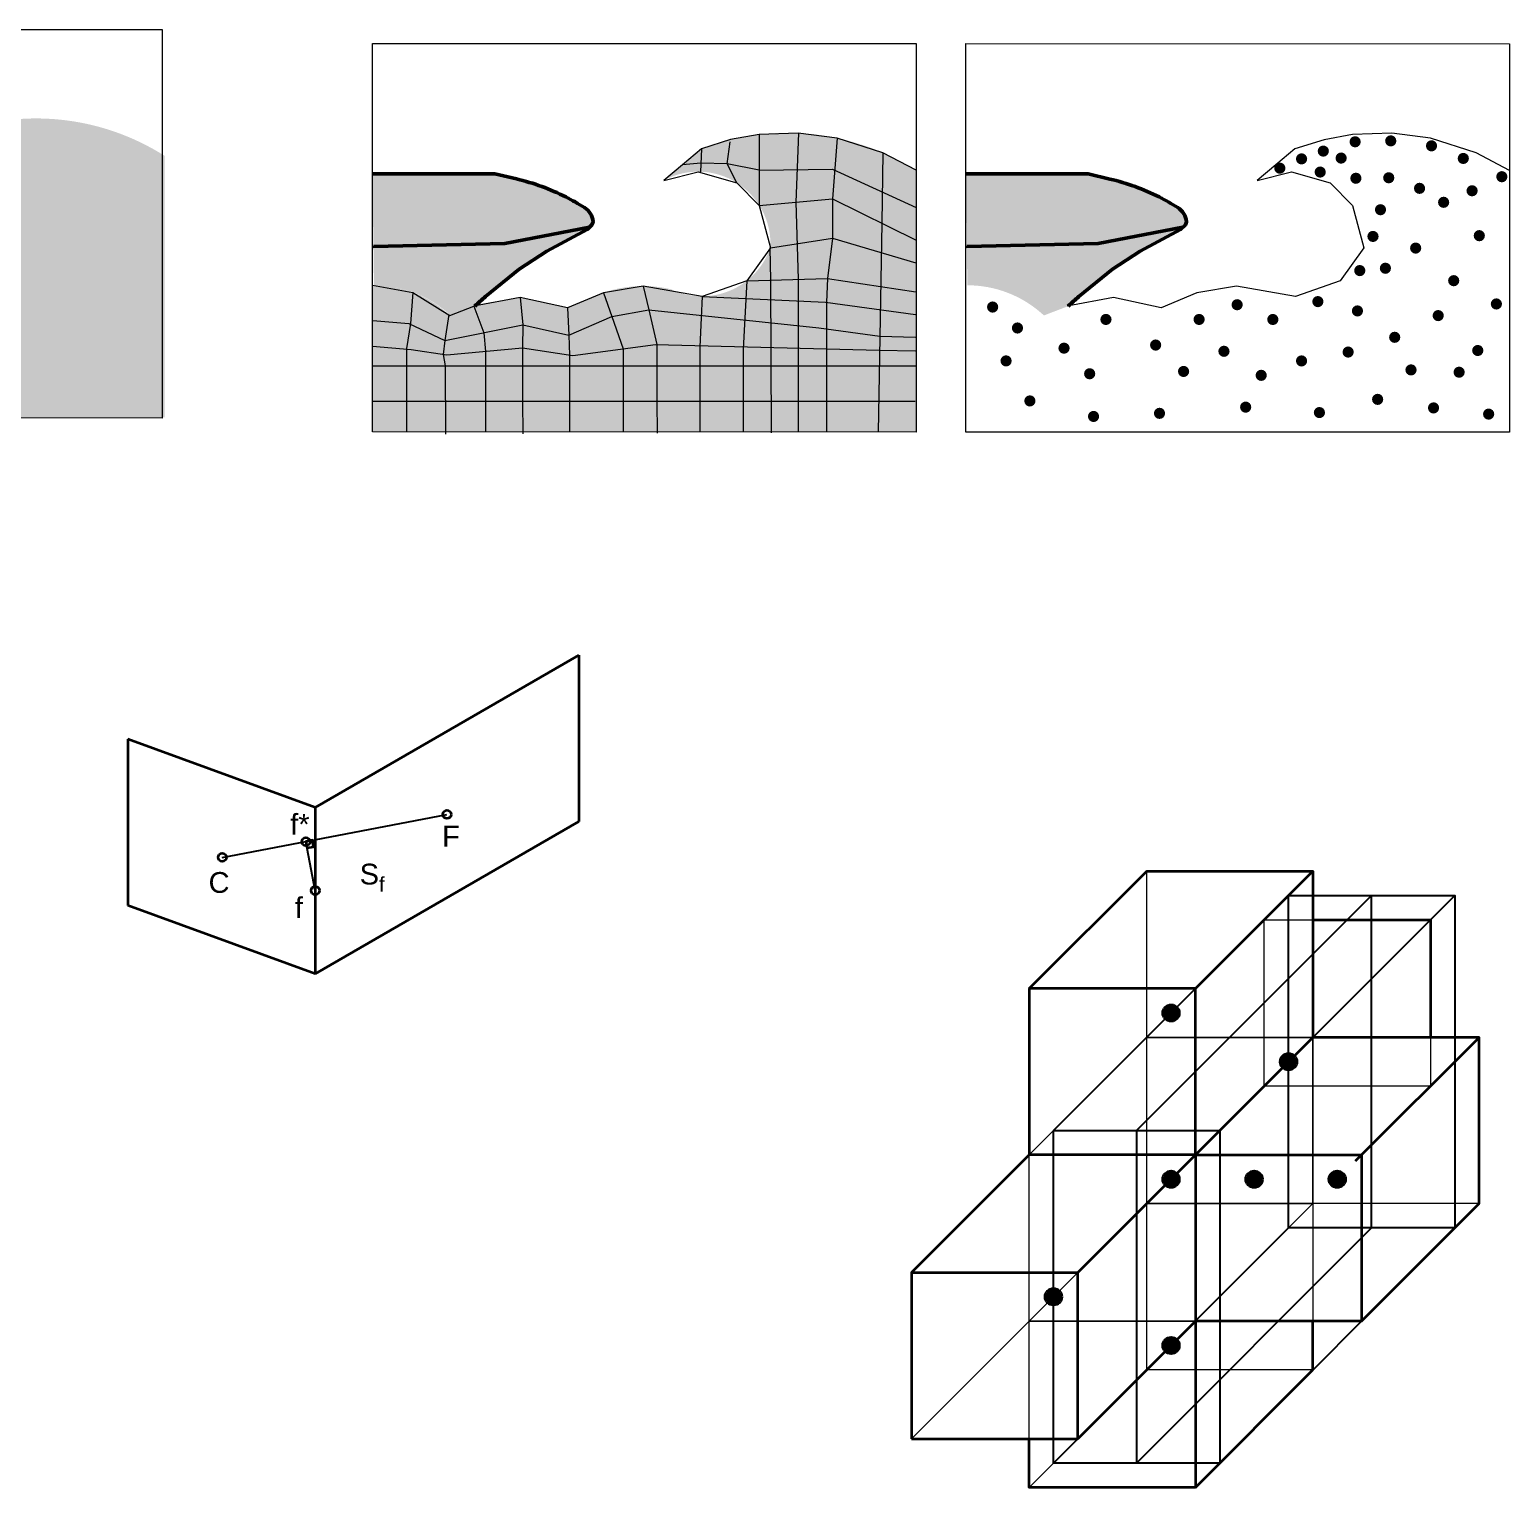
# Model space of a CAD drawing. Header units: millimetres. Extents: x -488.3 to -450.2, y 115.5 to 173.2.
# Drawn here: x -476.06 to -470.12, y 160.26 to 166.1 of the extents above; entities that cross this region are included whole.
import ezdxf

# ---------------------------------------------------------------- set-up
doc = ezdxf.new("R2010")
doc.units = ezdxf.units.MM
doc.linetypes.add('HIDDEN', pattern=[9.524999999999999, 6.35, -3.175])
doc.layers.get('0').update_dxf_attribs({"lineweight": 18})
for name, color, linetype, lineweight in [('CONTINUA FINA', 3, 'Continuous', 18), ('CONTINUA MEDIA', 2, 'Continuous', 25), ('CONTORNO', 4, 'Continuous', 35), ('HIDDED', 6, 'HIDDEN', 18), ('TEXTO', 7, 'Continuous', 15)]:
    doc.layers.add(name, color=color, linetype=linetype, lineweight=lineweight)
doc.styles.get("Standard").update_dxf_attribs({"font": 'arial.ttf'})

msp = doc.modelspace()

# ---------------------------------------------------------------- hatches: boundary and pattern name
at = {"true_color": 0x0000ff}
h = msp.add_hatch(color=5, dxfattribs=at)
h.dxf.hatch_style = 1
edge = h.paths.add_edge_path()
edge.add_line((-475.5148736361631, 164.5481384987381), (-475.5148736361631, 165.5969663026497))
edge.add_arc((-476.0311372687777, 164.7854491727824), 0.9618150500114173, 57.53666589878124, 110.9848109092121)
edge.add_line((-476.3755829026073, 165.6834722213531), (-476.5265814955756, 165.5566927857236))
edge.add_arc((-476.3884725391413, 165.301918485269), 0.2897999793296658, -2.9607769131728787, 118.4613925590049, ccw=False)
edge.add_arc((-476.373046688176, 165.3819897036573), 0.2900028335055259, 244.4997508238171, 340.86948430097294, ccw=False)
edge.add_arc((-476.6092662215535, 164.6416263193419), 0.4913981522174437, 76.90084715506292, 113.4776411006039)
edge.add_line((-476.8050349055356, 165.0923443757526), (-476.9120677102079, 165.0458548441806))
edge.add_line((-476.9120677102079, 165.0458548441806), (-477.1028654707616, 165.0876953535881))
edge.add_line((-477.1028654707616, 165.0876953535881), (-477.2688477010571, 165.0603913671267))
edge.add_line((-477.2688477010571, 165.0603913671267), (-477.3849567434644, 165.0157971950449))
edge.add_line((-477.3849567434643, 165.0157971950449), (-477.3934414295965, 165.0233299160907))
edge.add_arc((-477.6925727943278, 164.6861106940339), 0.4507730882501191, 48.42527082663566, 91.39214262918635)
edge.add_line((-477.7035243634111, 165.1367507280135), (-477.7062830218185, 164.5483021610714))
edge.add_line((-477.7062830218185, 164.5483021610714), (-475.5148736361631, 164.5481384987382))
h = msp.add_hatch(color=150)
h.dxf.hatch_style = 1
edge = h.paths.add_edge_path()
edge.add_line((-472.5017177362174, 164.490343176269), (-472.5017177362174, 165.5391709801805))
edge.add_arc((-473.017981368832, 164.7276538503132), 0.9618150500114174, 57.53666589878124, 110.9848109092121)
edge.add_line((-473.3624270026615, 165.6256768988839), (-473.5134255956298, 165.4988974632545))
edge.add_arc((-473.3753166391955, 165.2441231627999), 0.2897999793296681, -2.9607769131728787, 118.4613925590057, ccw=False)
edge.add_arc((-473.3598907882302, 165.3241943811881), 0.2900028335055218, 244.4997508238163, 340.86948430097254, ccw=False)
edge.add_arc((-473.5961103216078, 164.5838309968728), 0.4913981522174449, 76.90084715506241, 113.4776411006034)
edge.add_line((-473.7918790055898, 165.0345490532835), (-473.8989118102621, 164.9880595217114))
edge.add_line((-473.8989118102621, 164.9880595217114), (-474.0897095708158, 165.029900031119))
edge.add_line((-474.0897095708158, 165.029900031119), (-474.2556918011114, 165.0025960446576))
edge.add_line((-474.2556918011113, 165.0025960446576), (-474.3718008435186, 164.9580018725757))
edge.add_line((-474.3718008435185, 164.9580018725757), (-474.3802855296507, 164.9655345936215))
edge.add_arc((-474.6788863200573, 164.6291930050331), 0.4497644897561175, 48.4016428526304, 90.17463845869324)
edge.add_line((-474.6802572073428, 165.0789554055443), (-474.6830158657501, 164.4905068386023))
edge.add_line((-474.6830158657502, 164.4905068386022), (-472.5017177362174, 164.490343176269))
at = {"true_color": 0x000000}
h = msp.add_hatch(color=18, dxfattribs=at)
h.dxf.hatch_style = 1
h.set_gradient(color2=(99, 100, 102), name='INVHEMISPHERICAL')
h.paths.add_polyline_path([(-473.8111529174968, 165.3111600293387), (-473.801258877778, 165.3203525315615), (-473.7966570007967, 165.333222035736, 0.2222136878987205), (-473.8316400232375, 165.3897089134446, 0.02818912165729172), (-473.9060903615934, 165.4325949876402, 0.05892586908149787), (-474.1040575092064, 165.5045298261379), (-474.191513374721, 165.5250825073667), (-474.6820078189235, 165.5250825073667), (-474.6777916026222, 165.2342835542774), (-474.1505227562447, 165.2455707956427)])
h.paths.add_polyline_path([(-474.093284511377, 165.1428511330412), (-473.9828427748512, 165.214570576013), (-473.8210469572155, 165.3019675271158), (-473.8111529174968, 165.3111600293387), (-474.1505227562447, 165.2455707956427), (-474.6777916026222, 165.2342835542774), (-474.6755312380272, 165.0783827155029, -0.1835286250944142), (-474.3769388895388, 164.9649619035801), (-474.3684542034066, 164.9574291825343), (-474.2716966680672, 164.9945909926025, -0.01627675426182498), (-474.2279855029792, 165.0327563690867)])
h = msp.add_hatch(color=18, dxfattribs=at)
h.dxf.hatch_style = 1
h.set_gradient(color2=(99, 100, 102), name='INVHEMISPHERICAL')
h.paths.add_polyline_path([(-471.4312341171677, 165.3109771438529), (-471.4213400774489, 165.3201696460757), (-471.4167382004676, 165.3330391502502, 0.2222136878987205), (-471.4517212229084, 165.3895260279588, 0.02818912165729172), (-471.5261715612643, 165.4324121021544, 0.05892586908149787), (-471.7241387088773, 165.5043469406521), (-471.8115945743919, 165.5248996218809), (-472.3020890185944, 165.5248996218809), (-472.2978728022931, 165.2341006687916), (-471.7706039559156, 165.2453879101569)])
h.paths.add_polyline_path([(-471.7133657110479, 165.1426682475554), (-471.6029239745221, 165.2143876905272), (-471.4411281568864, 165.30178464163), (-471.4312341171677, 165.3109771438529), (-471.7706039559156, 165.2453879101569), (-472.2978728022931, 165.2341006687916), (-472.2956124376981, 165.0781998300171, -0.1835286250944142), (-471.9970200892097, 164.9647790180943), (-471.9885354030775, 164.9572462970485), (-471.8917778677381, 164.9944081071167, -0.01627675426182498), (-471.84806670265, 165.0325734836009)])
at = {"layer": 'CONTINUA FINA', "true_color": 0x000000}
h = msp.add_hatch(dxfattribs=at)
h.set_pattern_fill('ANGLE', color=18)
h.set_pattern_definition([(0, (0.0949248053080396, 0.682998337902859), (0, 6.985), [5.08, -1.905]), (90, (0.0949248053080396, 0.682998337902859), (-6.985, 4.277078946022131e-16), [5.08, -1.905])])
h.paths.add_polyline_path([(-474.9177964914374, 162.8268992505718), (-474.9227924280262, 162.8530937486336), (-474.948986926088, 162.848097812045), (-474.9439909894992, 162.8219033139831)])
at = {"layer": 'CONTINUA FINA'}
h = msp.add_hatch(color=0, dxfattribs=at)
h.dxf.hatch_style = 1
h.paths.add_polyline_path([(-471.5123272123652, 162.1600636287475, 1), (-471.4456605456984, 162.1600636287475, 1)])
h = msp.add_hatch(color=0, dxfattribs=at)
h.dxf.hatch_style = 1
h.paths.add_polyline_path([(-471.0409226915742, 161.9648014828718, 1), (-470.9742560249074, 161.9648014828718, 1)])
h = msp.add_hatch(color=0, dxfattribs=at)
h.dxf.hatch_style = 1
h.paths.add_polyline_path([(-471.5123272123652, 161.4933969620808, 1), (-471.4456605456984, 161.4933969620808, 1)])
h = msp.add_hatch(color=0, dxfattribs=at)
h.dxf.hatch_style = 1
h.paths.add_polyline_path([(-471.1789938790318, 161.4933969620808, 1), (-471.1123272123652, 161.4933969620808, 1)])
h = msp.add_hatch(color=0, dxfattribs=at)
h.dxf.hatch_style = 1
h.paths.add_polyline_path([(-470.8456605456985, 161.4933969620808, 1), (-470.7789938790318, 161.4933969620808, 1)])
h = msp.add_hatch(color=0, dxfattribs=at)
h.dxf.hatch_style = 1
h.paths.add_polyline_path([(-471.9837317331562, 161.0219924412898, 1), (-471.9170650664896, 161.0219924412898, 1)])
h = msp.add_hatch(color=0, dxfattribs=at)
h.dxf.hatch_style = 1
h.paths.add_polyline_path([(-471.5123272123652, 160.8267302954142, 1), (-471.4456605456984, 160.8267302954142, 1)])
at = {"layer": 'CONTORNO'}
h = msp.add_hatch(color=150, dxfattribs=at)
h.dxf.hatch_style = 1
h.paths.add_polyline_path([(-470.7630649474505, 165.6535790483533, 1), (-470.7180649474506, 165.6535790483533, 1)])
h = msp.add_hatch(color=150, dxfattribs=at)
h.dxf.hatch_style = 1
h.paths.add_polyline_path([(-470.6201451702263, 165.6573203621539, 1), (-470.5751451702264, 165.6573203621539, 1)])
h = msp.add_hatch(color=150, dxfattribs=at)
h.dxf.hatch_style = 1
h.paths.add_polyline_path([(-470.4566925556148, 165.6373603232385, 1), (-470.4116925556149, 165.6373603232385, 1)])
h = msp.add_hatch(color=150, dxfattribs=at)
h.dxf.hatch_style = 1
h.paths.add_polyline_path([(-470.977876795852, 165.5851343941411, 1), (-470.9328767958521, 165.5851343941411, 1)])
h = msp.add_hatch(color=150, dxfattribs=at)
h.dxf.hatch_style = 1
h.paths.add_polyline_path([(-470.8907067478069, 165.6162455820458, 1), (-470.845706747807, 165.6162455820458, 1)])
h = msp.add_hatch(color=150, dxfattribs=at)
h.dxf.hatch_style = 1
h.paths.add_polyline_path([(-470.8191028243376, 165.5882454823153, 1), (-470.7741028243377, 165.5882454823153, 1)])
h = msp.add_hatch(color=150, dxfattribs=at)
h.dxf.hatch_style = 1
h.paths.add_polyline_path([(-470.3292553325487, 165.5868670022598, 1), (-470.2842553325489, 165.5868670022598, 1)])
h = msp.add_hatch(color=150, dxfattribs=at)
h.dxf.hatch_style = 1
h.paths.add_polyline_path([(-471.0650468438972, 165.5478009278336, 1), (-471.0200468438973, 165.5478009278336, 1)])
h = msp.add_hatch(color=150, dxfattribs=at)
h.dxf.hatch_style = 1
h.paths.add_polyline_path([(-470.9031596006714, 165.5322453168722, 1), (-470.8581596006715, 165.5322453168722, 1)])
h = msp.add_hatch(color=150, dxfattribs=at)
h.dxf.hatch_style = 1
h.paths.add_polyline_path([(-470.7599516757392, 165.5073563393339, 1), (-470.7149516757393, 165.5073563393339, 1)])
h = msp.add_hatch(color=150, dxfattribs=at)
h.dxf.hatch_style = 1
h.paths.add_polyline_path([(-470.6282786186514, 165.5093479950225, 1), (-470.5832786186515, 165.5093479950225, 1)])
h = msp.add_hatch(color=150, dxfattribs=at)
h.dxf.hatch_style = 1
h.paths.add_polyline_path([(-470.1746671231458, 165.5135785837185, 1), (-470.1296671231459, 165.5135785837185, 1)])
h = msp.add_hatch(color=150, dxfattribs=at)
h.dxf.hatch_style = 1
h.paths.add_polyline_path([(-470.5046679970328, 165.4669117848523, 1), (-470.4596679970329, 165.4669117848523, 1)])
h = msp.add_hatch(color=150, dxfattribs=at)
h.dxf.hatch_style = 1
h.paths.add_polyline_path([(-470.2939450571074, 165.4572168296093, 1), (-470.2489450571075, 165.4572168296093, 1)])
h = msp.add_hatch(color=150, dxfattribs=at)
h.dxf.hatch_style = 1
h.paths.add_polyline_path([(-470.4081583678345, 165.4109115853911, 1), (-470.3631583678346, 165.4109115853911, 1)])
h = msp.add_hatch(color=150, dxfattribs=at)
h.dxf.hatch_style = 1
h.paths.add_polyline_path([(-470.661319513477, 165.3812105698161, 1), (-470.6163195134772, 165.3812105698161, 1)])
h = msp.add_hatch(color=150, dxfattribs=at)
h.dxf.hatch_style = 1
h.paths.add_polyline_path([(-470.6914609459876, 165.2740222769667, 1), (-470.6464609459877, 165.2740222769667, 1)])
h = msp.add_hatch(color=150, dxfattribs=at)
h.dxf.hatch_style = 1
h.paths.add_polyline_path([(-470.2649504429023, 165.277133399159, 1), (-470.2199504429024, 165.277133399159, 1)])
h = msp.add_hatch(color=150, dxfattribs=at)
h.dxf.hatch_style = 1
h.paths.add_polyline_path([(-470.5202341216086, 165.2273554440824, 1), (-470.4752341216088, 165.2273554440824, 1)])
h = msp.add_hatch(color=150, dxfattribs=at)
h.dxf.hatch_style = 1
h.paths.add_polyline_path([(-470.7443856291569, 165.1371329345242, 1), (-470.6993856291571, 165.1371329345242, 1)])
h = msp.add_hatch(color=150, dxfattribs=at)
h.dxf.hatch_style = 1
h.paths.add_polyline_path([(-470.6416495345296, 165.1464663011011, 1), (-470.5966495345297, 165.1464663011011, 1)])
h = msp.add_hatch(color=150, dxfattribs=at)
h.dxf.hatch_style = 1
h.paths.add_polyline_path([(-470.3676865375296, 165.0966883800426, 1), (-470.3226865375298, 165.0966883800426, 1)])
h = msp.add_hatch(color=150, dxfattribs=at)
h.dxf.hatch_style = 1
h.paths.add_polyline_path([(-472.2169366307903, 164.9909102595229, 1), (-472.1719366307905, 164.9909102595229, 1)])
h = msp.add_hatch(color=150, dxfattribs=at)
h.dxf.hatch_style = 1
h.paths.add_polyline_path([(-471.2362736682761, 165.0002436260998, 1), (-471.1912736682762, 165.0002436260998, 1)])
h = msp.add_hatch(color=150, dxfattribs=at)
h.dxf.hatch_style = 1
h.paths.add_polyline_path([(-470.9124992598182, 165.012688114869, 1), (-470.8674992598183, 165.012688114869, 1)])
h = msp.add_hatch(color=150, dxfattribs=at)
h.dxf.hatch_style = 1
h.paths.add_polyline_path([(-470.7537252883037, 164.9753546485615, 1), (-470.7087252883039, 164.9753546485615, 1)])
h = msp.add_hatch(color=150, dxfattribs=at)
h.dxf.hatch_style = 1
h.paths.add_polyline_path([(-470.1964596351571, 165.0033547482921, 1), (-470.1514596351572, 165.0033547482921, 1)])
h = msp.add_hatch(color=150, dxfattribs=at)
h.dxf.hatch_style = 1
h.paths.add_polyline_path([(-471.7624071502647, 164.9411323384645, 1), (-471.7174071502648, 164.9411323384645, 1)])
h = msp.add_hatch(color=150, dxfattribs=at)
h.dxf.hatch_style = 1
h.paths.add_polyline_path([(-471.3888212523551, 164.9411323384645, 1), (-471.3438212523552, 164.9411323384645, 1)])
h = msp.add_hatch(color=150, dxfattribs=at)
h.dxf.hatch_style = 1
h.paths.add_polyline_path([(-471.0930658213375, 164.9411323384645, 1), (-471.0480658213376, 164.9411323384645, 1)])
h = msp.add_hatch(color=150, dxfattribs=at)
h.dxf.hatch_style = 1
h.paths.add_polyline_path([(-470.4299508018522, 164.9566879154078, 1), (-470.3849508018523, 164.9566879154078, 1)])
h = msp.add_hatch(color=150, dxfattribs=at)
h.dxf.hatch_style = 1
h.paths.add_polyline_path([(-472.1173137298807, 164.9069099943493, 1), (-472.0723137298808, 164.9069099943493, 1)])
h = msp.add_hatch(color=150, dxfattribs=at)
h.dxf.hatch_style = 1
h.paths.add_polyline_path([(-470.6042908979424, 164.8695765280419, 1), (-470.5592908979426, 164.8695765280419, 1)])
h = msp.add_hatch(color=150, dxfattribs=at)
h.dxf.hatch_style = 1
h.paths.add_polyline_path([(-471.9305207809259, 164.826020851368, 1), (-471.885520780926, 164.826020851368, 1)])
h = msp.add_hatch(color=150, dxfattribs=at)
h.dxf.hatch_style = 1
h.paths.add_polyline_path([(-471.5631613484454, 164.8384653401371, 1), (-471.5181613484455, 164.8384653401371, 1)])
h = msp.add_hatch(color=150, dxfattribs=at)
h.dxf.hatch_style = 1
h.paths.add_polyline_path([(-471.2891983514454, 164.8135763625988, 1), (-471.2441983514456, 164.8135763625988, 1)])
h = msp.add_hatch(color=150, dxfattribs=at)
h.dxf.hatch_style = 1
h.paths.add_polyline_path([(-470.7910838468972, 164.8104652404065, 1), (-470.7460838468974, 164.8104652404065, 1)])
h = msp.add_hatch(color=150, dxfattribs=at)
h.dxf.hatch_style = 1
h.paths.add_polyline_path([(-470.2711768303377, 164.8166874847911, 1), (-470.2261768303379, 164.8166874847911, 1)])
h = msp.add_hatch(color=150, dxfattribs=at)
h.dxf.hatch_style = 1
h.paths.add_polyline_path([(-472.1629968187686, 164.7749571457034, 1), (-472.1179968187687, 164.7749571457034, 1)])
h = msp.add_hatch(color=150, dxfattribs=at)
h.dxf.hatch_style = 1
h.paths.add_polyline_path([(-472.1629968187686, 164.7749571457034, 1), (-472.1179968187687, 164.7749571457034, 1)])
h = msp.add_hatch(color=150, dxfattribs=at)
h.dxf.hatch_style = 1
h.paths.add_polyline_path([(-470.9779447744584, 164.7748577251108, 1), (-470.9329447744586, 164.7748577251108, 1)])
h = msp.add_hatch(color=150, dxfattribs=at)
h.dxf.hatch_style = 1
h.paths.add_polyline_path([(-470.9779447744584, 164.7748577251108, 1), (-470.9329447744586, 164.7748577251108, 1)])
h = msp.add_hatch(color=150, dxfattribs=at)
h.dxf.hatch_style = 1
h.paths.add_polyline_path([(-470.9779447744584, 164.7748577251108, 1), (-470.9329447744586, 164.7748577251108, 1)])
h = msp.add_hatch(color=150, dxfattribs=at)
h.dxf.hatch_style = 1
h.paths.add_polyline_path([(-470.5389133619086, 164.738909464002, 1), (-470.4939133619087, 164.738909464002, 1)])
h = msp.add_hatch(color=150, dxfattribs=at)
h.dxf.hatch_style = 1
h.paths.add_polyline_path([(-471.8277846862985, 164.7233538530406, 1), (-471.7827846862987, 164.7233538530406, 1)])
h = msp.add_hatch(color=150, dxfattribs=at)
h.dxf.hatch_style = 1
h.paths.add_polyline_path([(-471.4510855946712, 164.7326872196174, 1), (-471.4060855946714, 164.7326872196174, 1)])
h = msp.add_hatch(color=150, dxfattribs=at)
h.dxf.hatch_style = 1
h.paths.add_polyline_path([(-471.1397640390778, 164.717131608656, 1), (-471.0947640390779, 164.717131608656, 1)])
h = msp.add_hatch(color=150, dxfattribs=at)
h.dxf.hatch_style = 1
h.paths.add_polyline_path([(-470.3458940255184, 164.7295760974252, 1), (-470.3008940255185, 164.7295760974252, 1)])
h = msp.add_hatch(color=150, dxfattribs=at)
h.dxf.hatch_style = 1
h.paths.add_polyline_path([(-470.672781627694, 164.6206868547133, 1), (-470.6277816276942, 164.6206868547133, 1)])
h = msp.add_hatch(color=150, dxfattribs=at)
h.dxf.hatch_style = 1
h.paths.add_polyline_path([(-472.0675023184227, 164.6144646103287, 1), (-472.0225023184228, 164.6144646103287, 1)])
h = msp.add_hatch(color=150, dxfattribs=at)
h.dxf.hatch_style = 1
h.paths.add_polyline_path([(-471.5475953018632, 164.5646866892702, 1), (-471.5025953018633, 164.5646866892702, 1)])
h = msp.add_hatch(color=150, dxfattribs=at)
h.dxf.hatch_style = 1
h.paths.add_polyline_path([(-471.2020283034003, 164.5895756668085, 1), (-471.1570283034004, 164.5895756668085, 1)])
h = msp.add_hatch(color=150, dxfattribs=at)
h.dxf.hatch_style = 1
h.paths.add_polyline_path([(-470.9062728723827, 164.5677978114625, 1), (-470.8612728723829, 164.5677978114625, 1)])
h = msp.add_hatch(color=150, dxfattribs=at)
h.dxf.hatch_style = 1
h.paths.add_polyline_path([(-470.4486301201457, 164.5864645446162, 1), (-470.4036301201459, 164.5864645446162, 1)])
h = msp.add_hatch(color=150, dxfattribs=at)
h.dxf.hatch_style = 1
h.paths.add_polyline_path([(-470.2275918063151, 164.5615755670779, 1), (-470.1825918063153, 164.5615755670779, 1)])
h = msp.add_hatch(color=150, dxfattribs=at)
h.dxf.hatch_style = 1
h.paths.add_polyline_path([(-471.8122186397163, 164.552242200501, 1), (-471.7672186397164, 164.552242200501, 1)])

# ---------------------------------------------------------------- linework, layer by layer
at = {"color": 18, "true_color": 0x000000}
for p, q in [((-472.8179245805596, 165.6678783385816), (-472.8362189479701, 165.4254508382611)), ((-473.3643433118525, 165.5683784098378), (-473.4379262991457, 165.5617144910278)), ((-473.2592746047007, 165.5648289820163), (-473.3643433118525, 165.5683784098378)), ((-473.1304245805596, 165.5403967783693), (-473.2592746047007, 165.5648289820163))]:
    msp.add_line(p, q, dxfattribs=at)
for points in [[(-477.7049036926148, 166.1034808753908), (-475.5249848922857, 166.103297989905), (-475.5249848922857, 164.5458629901004), (-477.7049036926148, 164.5460458755862)], [(-474.6816365365465, 166.0473691483654), (-472.5017177362174, 166.0471862628796), (-472.5017177362174, 164.489751263075), (-474.6816365365465, 164.4899341485608)], [(-472.3017177362174, 166.0471862628796), (-470.1217989358883, 166.0470033773938), (-470.1217989358883, 164.4895683775892), (-472.3017177362174, 164.489751263075)]]:
    msp.add_lwpolyline(points, close=True, dxfattribs=at)
for points in [[(-472.5017177362174, 165.5391709801805), (-472.6346078698189, 165.609833514377), (-472.8179245805596, 165.668451028623), (-472.9737299345503, 165.6884439640115), (-473.1304245805596, 165.6828580132075), (-473.2452769390692, 165.6622132235695), (-473.3624270026615, 165.6256768988839)], [(-473.2206764802774, 165.4886432088182), (-473.2592746047007, 165.5648289820163), (-473.2464257916106, 165.6536947660043)], [(-473.1304245805596, 165.6822853231661), (-473.1304245805596, 165.3985082335726)], [(-472.9735852641525, 165.6878646152332), (-472.9833217642649, 165.4119795359168)], [(-473.3624270026615, 165.6251042088425), (-473.4379262991457, 165.5617144910278), (-473.5134255956298, 165.498324773213)], [(-473.3624270026615, 165.6251042088425), (-473.3655322067499, 165.5331852305158)], [(-472.6346078698189, 165.6092608243356), (-472.63924895406, 165.3276910987684), (-472.653071609038, 164.4890850820184)], [(-473.5134255956298, 165.498324773213), (-473.3753166391955, 165.5333504520881), (-473.2206764802774, 165.4886432088182), (-473.1304245805596, 165.3985082335726), (-473.0859035056035, 165.228581634328), (-473.1799592312549, 165.0961875726736), (-473.3598907882302, 165.0336188576412), (-473.5961103216078, 165.0746564590488), (-473.7554245805596, 165.0481143177609), (-473.8989118102621, 164.98748683167), (-474.0897095708158, 165.0293273410775), (-474.2750433081792, 164.9945909926025)], [(-473.1304245805596, 165.5403967783693), (-472.8362189479701, 165.5432639065465), (-472.5011166273006, 165.3894520754646)], [(-473.1304245805596, 165.3985082335726), (-472.8362189479701, 165.4254508382611), (-472.5017625257221, 165.2594541193623)], [(-472.9833217642649, 165.4119795359168), (-472.9742261256544, 165.1022287979208), (-472.9742261256544, 164.4898204154227)], [(-472.8362189479701, 165.4254508382611), (-472.8369833524013, 165.2671601451154), (-472.8563885326357, 165.1056890258698), (-472.8608132197714, 165.0104357909569), (-472.8608132197714, 164.4898204154227)], [(-473.0859035056035, 165.2285816343281), (-472.8369833524013, 165.2671601451154), (-472.5022190925197, 165.1675623473266)], [(-473.0886557981494, 165.2281550744601), (-473.0848626528072, 165.0989800248118), (-473.0820190335296, 164.4870916413871)], [(-474.6816365365465, 165.0783827155029), (-474.5191737210603, 165.0490724311324), (-474.3718008435185, 164.9574291825343), (-474.2750433081792, 164.9945909926025)], [(-473.5961103216078, 165.0746564590488), (-473.5738240084419, 164.9797466194666), (-473.5410921014223, 164.8403525428718), (-473.5410921014223, 164.7557066400803), (-473.5410921014223, 164.6131211817116), (-473.5404965044651, 164.4849609662346)], [(-473.1799592312549, 165.0961875726735), (-473.1948352226632, 164.8215942077772), (-473.1948352226632, 164.4898204154227)], [(-473.1799592312549, 165.0961875726735), (-472.8563885326357, 165.1056890258698), (-472.5027955704284, 165.0515364408274)], [(-474.5191737210603, 165.0490724311324), (-474.5294295792191, 164.9244120333738), (-474.5451484704316, 164.8241038084434), (-474.5451484704316, 164.7557066400803), (-474.5451484704316, 164.6131211817116), (-474.5451484704316, 164.4898204154227)], [(-474.0897095708158, 165.0293273410775), (-474.0783033088874, 164.9194888407511), (-474.0797026555106, 164.8267145438689), (-474.0797026555106, 164.7557066400803), (-474.0797026555106, 164.6131211817116), (-474.079095426297, 164.4824579439212)], [(-473.7554245805596, 165.0481143177609), (-473.7218776848107, 164.9523567200505), (-473.6766292409809, 164.8231977566184), (-473.6766292409809, 164.7557066400803), (-473.6766292409809, 164.6131211817116), (-473.6766292409809, 164.4898204154227)], [(-473.3598907882302, 165.0336188576412), (-473.3638675695228, 164.9480079949868), (-473.3693006772415, 164.8310458076159), (-473.3693006772415, 164.7557066400803), (-473.3693006772415, 164.6131211817116), (-473.3693006772415, 164.4898204154227)], [(-473.3598907882302, 165.0336188576412), (-472.8650387266847, 165.0106320734884), (-472.5032458739641, 164.9609052559042)], [(-474.6801127337573, 164.9368087935932), (-474.5361730422724, 164.9249668206344), (-474.3908611617326, 164.8564920422974), (-474.0783033088874, 164.9194888407511), (-473.894607111341, 164.8784039618303), (-473.7218776848107, 164.9523567200505), (-473.5738240084419, 164.9797466194666), (-472.8911968332278, 164.9080361721923), (-472.6467353480526, 164.8734994072323), (-472.5036948929094, 164.8705326165067)], [(-474.3760431865847, 164.9611955430572), (-474.3908611617326, 164.8564920422974), (-474.3986928707504, 164.8011533510862), (-474.3906552891618, 164.7557066400803), (-474.3893787235198, 164.4810159692255)], [(-474.2750433081792, 164.9945909926025), (-474.23458223531, 164.8879904415243), (-474.2277228499794, 164.8131482908721), (-474.2277228499794, 164.7557066400803), (-474.2277228499794, 164.6131211817116), (-474.2277228499794, 164.4898204154227)], [(-473.8989118102621, 164.98748683167), (-473.894607111341, 164.8784039618303), (-473.8914333685111, 164.7979799920294), (-473.8914333685111, 164.7557066400803), (-473.8914333685111, 164.6131211817116), (-473.8914333685111, 164.4898204154227)], [(-474.6810105764882, 164.8338727784145), (-474.5262263017647, 164.8211385928693), (-474.3838968628934, 164.7988347292778), (-474.0797026555106, 164.8267145438689), (-473.8787669528512, 164.7960467835746), (-473.5466649746296, 164.8406544511644), (-472.6488798039555, 164.8178756898684), (-472.5039723861586, 164.8146824177235)], [(-474.6816923679775, 164.7557066400803), (-472.5042654089324, 164.7557066400803)], [(-474.6829360465588, 164.6131211817116), (-472.5049738487053, 164.6131211817116)]]:
    msp.add_lwpolyline(points, dxfattribs=at)
at = {"color": 150, "linetype": 'HIDDEN'}
for points in [[(-470.1217989358883, 165.5389880946947), (-470.2546890694898, 165.6096506288912), (-470.4380057802305, 165.6682681431372), (-470.5938111342212, 165.6882610785257), (-470.7505057802305, 165.6826751277217), (-470.8653581387401, 165.6620303380837), (-470.9825082023324, 165.6254940133981)], [(-470.9825082023324, 165.6249213233567), (-471.0580074988166, 165.561531605542), (-471.1335067953007, 165.4981418877272)], [(-471.1335067953007, 165.4981418877272), (-470.9953978388664, 165.5331675666023), (-470.8407576799483, 165.4884603233324), (-470.7505057802305, 165.3983253480868), (-470.7059847052744, 165.2283987488422), (-470.8000404309258, 165.0960046871878), (-470.9799719879011, 165.0334359721554), (-471.2161915212787, 165.074473573563), (-471.3755057802305, 165.0479314322751), (-471.518993009933, 164.9873039461842), (-471.7097907704867, 165.0291444555917), (-471.8951245078501, 164.9944081071167)]]:
    msp.add_lwpolyline(points, dxfattribs=at)
at = {"color": 18, "lineweight": 50, "true_color": 0x000000}
for points in [[(-474.191513374721, 165.5250825073667), (-474.6820078189235, 165.5250825073667)], [(-471.8115945743919, 165.5248996218809), (-472.3020890185944, 165.5248996218809)], [(-473.8111529174968, 165.3111600293387), (-473.8111529174968, 165.3111600293387), (-474.1505227562447, 165.2455707956427), (-474.6777900652583, 165.2341775199114), (-474.6777900652583, 165.2341775199114)], [(-471.4312341171677, 165.3109771438529), (-471.4312341171677, 165.3109771438529), (-471.7706039559156, 165.2453879101569), (-472.2978712649291, 165.2339946344256), (-472.2978712649291, 165.2339946344256)]]:
    msp.add_lwpolyline(points, dxfattribs=at)
for points in [[(-474.191513374721, 165.5250825073667), (-474.1040575092064, 165.5045298261379, -0.05892586908152004), (-473.9060903615933, 165.4325949876402, -0.02818912165726741), (-473.8316400232375, 165.3897089134446, -0.2222136878987322), (-473.7966570007967, 165.333222035736), (-473.801258877778, 165.3203525315615), (-473.8210469572155, 165.3019675271158), (-473.9828427748512, 165.214570576013), (-474.093284511377, 165.1428511330412), (-474.2279855029792, 165.0327563690867, 0.01627675426182605), (-474.2716966680672, 164.9945909926025)], [(-471.8115945743919, 165.5248996218809), (-471.7241387088773, 165.5043469406521, -0.05892586908152004), (-471.5261715612642, 165.4324121021544, -0.02818912165726741), (-471.4517212229084, 165.3895260279588, -0.2222136878987322), (-471.4167382004676, 165.3330391502502), (-471.4213400774489, 165.3201696460757), (-471.4411281568864, 165.30178464163), (-471.6029239745221, 165.2143876905272), (-471.7133657110479, 165.1426682475554), (-471.84806670265, 165.0325734836009, 0.01627675426182605), (-471.8917778677381, 164.9944081071167)]]:
    msp.add_lwpolyline(points, format="xyb", dxfattribs=at)
at = {"layer": 'CONTINUA MEDIA', "linetype": 'HIDDEN'}
msp.add_line((-475.2843803458722, 162.7841300179824), (-474.3828334785429, 162.956077232642), dxfattribs=at)
at = {"layer": 'CONTINUA MEDIA', "color": 11, "true_color": 0xf27172}
msp.add_line((-474.9113803605612, 162.6509205480293), (-474.948986926088, 162.848097812045), dxfattribs=at)
at = {"layer": 'CONTINUA MEDIA'}
for p, q in [((-471.0075893582409, 162.6314681495385), (-471.9503983998229, 161.6886591079564)), ((-470.6742560249075, 162.6314681495385), (-471.6170650664896, 161.6886591079564)), ((-470.3409226915741, 162.6314681495385), (-471.2837317331562, 161.6886591079564)), ((-470.6742560249075, 161.2981348162052), (-470.6742560249075, 162.6314681495385)), ((-471.6170650664896, 161.6886591079564), (-471.6170650664896, 160.3553257746231)), ((-471.0075893582409, 161.2981348162052), (-471.9503983998229, 160.3553257746231)), ((-471.6170650664896, 160.3553257746231), (-470.6742560249075, 161.2981348162052)), ((-470.3409226915741, 161.2981348162052), (-471.2837317331562, 160.3553257746231))]:
    msp.add_line(p, q, dxfattribs=at)
for points in [[(-471.0075893582409, 162.6314681495385), (-470.3409226915741, 162.6314681495385), (-470.3409226915741, 161.2981348162052), (-471.0075893582409, 161.2981348162052)], [(-471.9503983998229, 161.6886591079564), (-471.2837317331562, 161.6886591079564), (-471.2837317331562, 160.3553257746231), (-471.9503983998229, 160.3553257746231)]]:
    msp.add_lwpolyline(points, close=True, dxfattribs=at)
at = {"layer": 'CONTINUA MEDIA', "color": 1}
for points in [[(-471.4789938790317, 160.8267302954142, 0, 0, 0), (-471.4789938790317, 162.0579962691909, 0.04000000000000001, 0, 0), (-471.4789938790317, 162.1600636287475, 0, 0, 0)], [(-471.0075893582409, 161.9648014828718, 0, 0, 0), (-471.8782258777426, 161.09416496337, 0.04000000000000001, 0, 0), (-471.9503983998229, 161.0219924412898, 0, 0, 0)], [(-471.4789938790317, 161.4933969620808, 0, 0, 0), (-470.9143945719217, 161.4933969620808, 0.04000000000000001, 0, 0), (-470.8123272123651, 161.4933969620808, 0, 0, 0)]]:
    msp.add_lwpolyline(points, format="xyseb", dxfattribs=at)
at = {"layer": 'CONTORNO'}
for p, q in [((-473.8542865965244, 163.594567250588), (-473.8542865965244, 162.9279005839213)), ((-475.6631344571899, 163.2578699960232), (-475.6631344571899, 162.5912033293565)), ((-474.9113803605612, 162.9842538813627), (-474.9113803605612, 162.317587214696)), ((-471.381362806094, 162.2576947016852), (-472.0480294727607, 162.2576947016852)), ((-472.0480294727607, 162.2576947016852), (-472.0480294727607, 161.5910280350186)), ((-471.381362806094, 161.5910280350186), (-471.381362806094, 162.2576947016852)), ((-471.381362806094, 161.5910280350186), (-472.0480294727607, 161.5910280350186)), ((-472.5194339935517, 161.1196235142276), (-472.5194339935517, 160.4529568475609)), ((-471.852767326885, 160.4529568475609), (-471.852767326885, 161.1196235142276)), ((-471.852767326885, 160.4529568475609), (-471.381362806094, 160.9243613683519)), ((-472.5194339935517, 160.4529568475609), (-471.852767326885, 160.4529568475609))]:
    msp.add_line(p, q, dxfattribs=at)
for points in [[(-474.9113803605612, 162.9842538813627), (-473.8542865965244, 163.594567250588)], [(-474.9113803605612, 162.9842538813627), (-475.6631344571899, 163.2578699960232)], [(-474.9113803605612, 162.317587214696), (-473.8542865965244, 162.9279005839213)], [(-472.0480294727607, 162.2576947016852), (-471.5766249519697, 162.7290992224763), (-470.9099582853029, 162.7290992224763), (-471.381362806094, 162.2576947016852)], [(-470.9099582853029, 162.7290992224763), (-470.9099582853029, 162.0624325558096)], [(-474.9113803605612, 162.317587214696), (-475.6631344571899, 162.5912033293565)], [(-470.9099582853029, 162.5338370766007), (-470.4385537645119, 162.5338370766007), (-470.4385537645119, 162.0624325558096)], [(-470.2432916186363, 162.0624325558096), (-470.9099582853029, 162.0624325558096), (-471.381362806094, 161.5910280350186)], [(-470.7146961394273, 160.9243613683519), (-470.2432916186363, 161.395765889143), (-470.2432916186363, 162.0624325558096), (-470.7398576363216, 161.5658665381243)], [(-472.0480294727607, 161.5910280350186), (-472.5194339935517, 161.1196235142276), (-471.852767326885, 161.1196235142276), (-471.381362806094, 161.5910280350186), (-471.381362806094, 160.2576947016852)], [(-471.381362806094, 161.5910280350186), (-470.7146961394273, 161.5910280350186), (-470.7146961394273, 160.9243613683519), (-471.381362806094, 160.9243613683519)], [(-471.381362806094, 160.2576947016852), (-470.9099582853029, 160.7290992224763), (-470.9099582853029, 160.9243613683519)], [(-471.381362806094, 160.2576947016852), (-472.0480294727607, 160.2576947016852), (-472.0480294727607, 160.4529568475609)]]:
    msp.add_lwpolyline(points, dxfattribs=at)
for points in [[(-475.2843803458722, 162.7841300179824, 0, 0, 0), (-475.1900900503718, 162.8021135020011, 0, 0, 0), (-475.1238487329999, 162.8147473543611, 0.02666666666666666, 0, 0), (-475.0845569859072, 162.8222412592445, 0, 0, 0)], [(-474.9113803605612, 162.6509205480293, 0, 0, 0), (-474.815390436491, 162.6509205480293, 0, 0, 0), (-474.7479550870619, 162.6509205480293, 0.02666666666666667, 0, 0), (-474.707955087062, 162.6509205480293, 0, 0, 0)]]:
    msp.add_lwpolyline(points, format="xyseb", dxfattribs=at)
msp.add_lwpolyline([(-474.948986926088, 162.848097812045), (-474.9439909894992, 162.8219033139831), (-474.9177964914374, 162.8268992505718), (-474.9227924280262, 162.8530937486336)], close=True, dxfattribs=at)
for centre, radius in [((-474.3828334785429, 162.956077232642), 0.01666666666666667), ((-474.948815763694, 162.8472003801179), 0.01666666666666667), ((-475.2843803458722, 162.7841300179824), 0.01666666666666667), ((-474.9113803605612, 162.6509205480293), 0.01666666666666667), ((-471.4789938790317, 162.1600636287475), 0.03333333333333334), ((-471.0075893582409, 161.9648014828718), 0.03333333333333334), ((-471.4789938790317, 161.4933969620808), 0.03333333333333334), ((-471.1456605456985, 161.4933969620808), 0.03333333333333334), ((-470.8123272123651, 161.4933969620808), 0.03333333333333334), ((-471.9503983998229, 161.0219924412898), 0.03333333333333334), ((-471.4789938790317, 160.8267302954142), 0.03333333333333334)]:
    msp.add_circle(centre, radius, dxfattribs=at)
at = {"layer": 'HIDDED'}
for p, q in [((-472.0480294727607, 162.2576947016852), (-471.5766249519697, 162.7290992224763)), ((-471.381362806094, 162.2576947016852), (-470.9099582853029, 162.7290992224763)), ((-471.381362806094, 162.2576947016852), (-470.9099582853029, 162.7290992224763)), ((-471.5766249519697, 162.0624325558096), (-471.1052204311786, 162.5338370766007)), ((-470.9099582853029, 162.0624325558096), (-470.4385537645119, 162.5338370766007)), ((-472.0480294727607, 161.5910280350186), (-471.5766249519697, 162.0624325558096)), ((-472.0480294727607, 161.5910280350186), (-471.5766249519697, 162.0624325558096)), ((-471.381362806094, 161.5910280350186), (-470.9099582853029, 162.0624325558096)), ((-471.381362806094, 161.5910280350186), (-470.9099582853029, 162.0624325558096)), ((-471.381362806094, 161.5910280350186), (-470.9099582853029, 162.0624325558096)), ((-470.7146961394273, 161.5910280350186), (-470.2432916186363, 162.0624325558096)), ((-470.7146961394273, 161.5910280350186), (-470.2432916186363, 162.0624325558096)), ((-472.0480294727607, 161.5910280350186), (-472.5194339935517, 161.1196235142276)), ((-471.381362806094, 161.5910280350186), (-471.852767326885, 161.1196235142276)), ((-472.0480294727607, 160.9243613683519), (-471.5766249519697, 161.395765889143)), ((-472.0480294727607, 160.9243613683519), (-471.5766249519697, 161.395765889143)), ((-471.381362806094, 160.9243613683519), (-470.9099582853029, 161.395765889143)), ((-471.381362806094, 160.9243613683519), (-470.9099582853029, 161.395765889143)), ((-471.381362806094, 160.9243613683519), (-470.9099582853029, 161.395765889143)), ((-470.7146961394273, 160.9243613683519), (-470.2432916186363, 161.395765889143)), ((-472.0480294727607, 160.2576947016852), (-471.5766249519697, 160.7290992224763)), ((-472.0480294727607, 160.2576947016852), (-471.5766249519697, 160.7290992224763)), ((-471.381362806094, 160.2576947016852), (-470.9099582853029, 160.7290992224763)), ((-471.381362806094, 160.2576947016852), (-470.9099582853029, 160.7290992224763)), ((-471.381362806094, 160.2576947016852), (-470.9099582853029, 160.7290992224763))]:
    msp.add_line(p, q, dxfattribs=at)
for points in [[(-472.0480294727607, 161.5910280350186), (-472.0480294727607, 162.2576947016852), (-471.381362806094, 162.2576947016852), (-471.381362806094, 161.5910280350186), (-472.0480294727607, 161.5910280350186), (-471.5766249519697, 162.0624325558096), (-471.5766249519697, 162.7290992224763), (-470.9099582853029, 162.7290992224763), (-470.9099582853029, 162.0624325558096), (-471.5766249519697, 162.0624325558096)], [(-471.5766249519697, 161.395765889143), (-471.5766249519697, 162.0624325558096), (-470.9099582853029, 162.0624325558096), (-470.9099582853029, 161.395765889143), (-471.5766249519697, 161.395765889143), (-471.1052204311786, 161.867170409934), (-471.1052204311786, 162.5338370766007), (-470.4385537645119, 162.5338370766007), (-470.4385537645119, 161.867170409934), (-471.1052204311786, 161.867170409934)], [(-472.0480294727607, 160.9243613683519), (-472.0480294727607, 161.5910280350186), (-471.381362806094, 161.5910280350186), (-471.381362806094, 160.9243613683519), (-472.0480294727607, 160.9243613683519), (-471.5766249519697, 161.395765889143), (-471.5766249519697, 162.0624325558096), (-470.9099582853029, 162.0624325558096), (-470.9099582853029, 161.395765889143), (-471.5766249519697, 161.395765889143)], [(-471.381362806094, 160.9243613683519), (-471.381362806094, 161.5910280350186), (-470.7146961394273, 161.5910280350186), (-470.7146961394273, 160.9243613683519), (-471.381362806094, 160.9243613683519), (-470.9099582853029, 161.395765889143), (-470.9099582853029, 162.0624325558096), (-470.2432916186363, 162.0624325558096), (-470.2432916186363, 161.395765889143), (-470.9099582853029, 161.395765889143)], [(-472.5194339935517, 160.4529568475609), (-472.5194339935517, 161.1196235142276), (-471.852767326885, 161.1196235142276), (-471.852767326885, 160.4529568475609), (-472.5194339935517, 160.4529568475609), (-472.0480294727607, 160.9243613683519), (-472.0480294727607, 161.5910280350186), (-471.381362806094, 161.5910280350186), (-471.381362806094, 160.9243613683519), (-472.0480294727607, 160.9243613683519)], [(-472.0480294727607, 160.2576947016852), (-472.0480294727607, 160.9243613683519), (-471.381362806094, 160.9243613683519), (-471.381362806094, 160.2576947016852), (-472.0480294727607, 160.2576947016852), (-471.5766249519697, 160.7290992224763), (-471.5766249519697, 161.395765889143), (-470.9099582853029, 161.395765889143), (-470.9099582853029, 160.7290992224763), (-471.5766249519697, 160.7290992224763)]]:
    msp.add_lwpolyline(points, dxfattribs=at)

# ---------------------------------------------------------------- texts
at = {"layer": 'TEXTO', "char_height": 0.08333333333333334, "attachment_point": 1}
for s, width, insert in [('\\A1;f*', 0.1282549278301133, (-475.0115296887342, 162.9584405356301)), ('\\A1;F', 0.05119936107154407, (-474.4023627288643, 162.9106365117277)), ('\\A1;S{\\H0.7x;\\S^ f;}', 0.08333333333333334, (-474.7331269966366, 162.7587042536198)), ('\\A1;C', 0.05119936107154407, (-475.3390283783407, 162.7251166663494)), ('\\A1;f', 0.05119936107154407, (-474.9929978723348, 162.6242549273155))]:
    msp.add_mtext_dynamic_manual_height_columns(s, width=width, gutter_width=0.4166666666666667, heights=[0], dxfattribs=dict(at, insert=insert))

doc.saveas('drawing.dxf')
